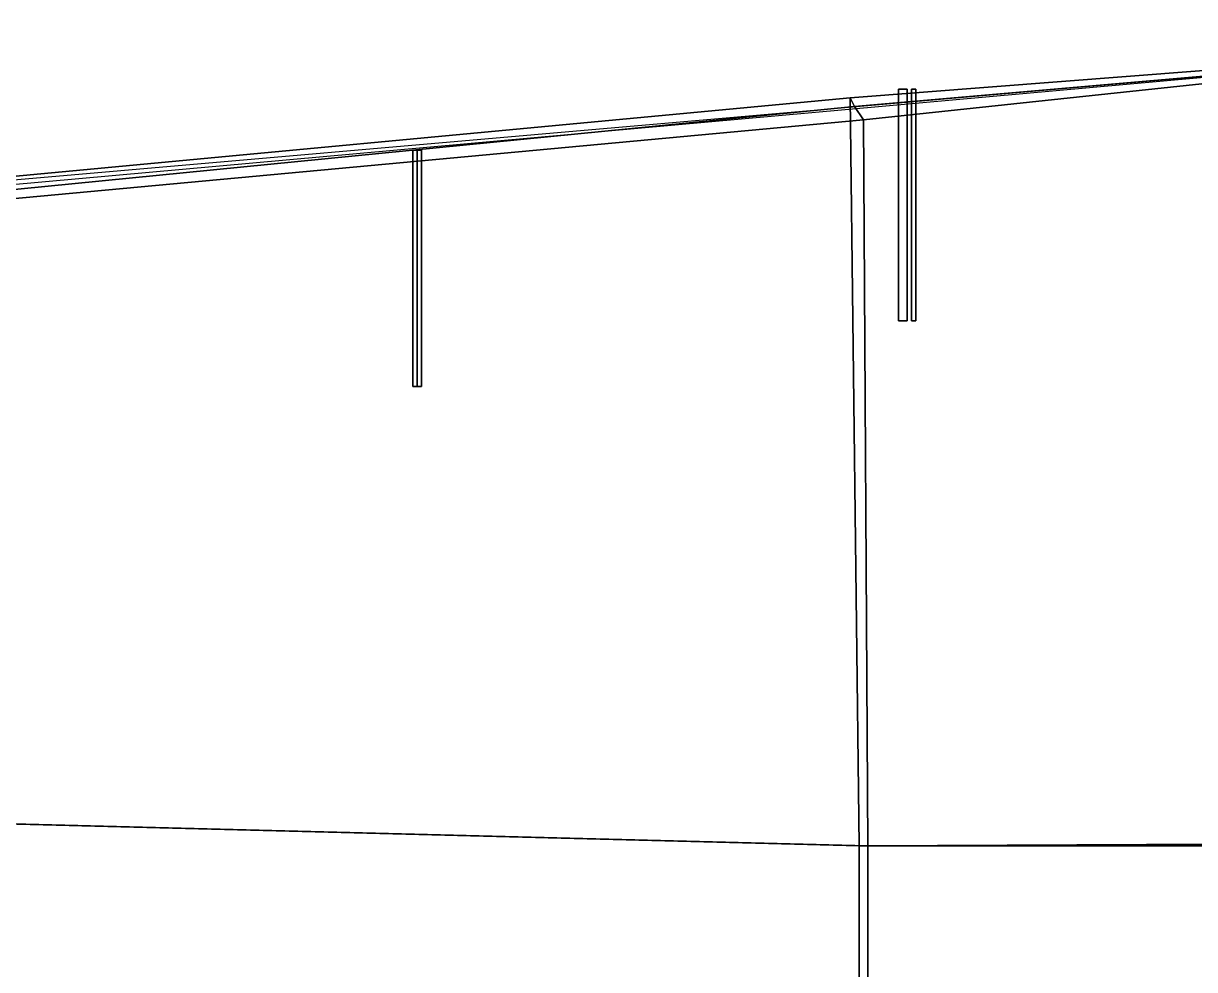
# Model space of a CAD drawing. Extents: x -1726 to 1721, y -2579 to 1769.
# Drawn here: x -418 to -150.3, y 1383.8 to 1600 of the extents above; entities that cross this region are included whole.
import ezdxf

# ---------------------------------------------------------------- set-up
doc = ezdxf.new("R2010")
doc.units = 0

msp = doc.modelspace()

# ---------------------------------------------------------------- linework, layer by layer
at = {"layer": '191401', "color": 1}
for points in [[(-676, 1542, -518), (-21, 1599, -503), (-22, 1599, -493), (-677, 1540, -508)], [(-228, 1581, -513), (-229, 1583, -500), (-22, 1599, -493), (-21, 1599, -503)], [(-229, 1583, -500), (-227, 1412, -494), (-22, 1412, -485), (-22, 1599, -493)], [(-226, 1578, -517), (-228, 1581, -513), (-21, 1599, -503), (-19, 1600, -517)], [(-225, 1412, -524), (-226, 1578, -517), (-19, 1600, -517), (-18, 1413, -530)], [(-218, 1585, -507), (-218, 1585, -472), (-216, 1585, -472), (-216, 1585, -507)], [(-218, 1532, -472), (-218, 1585, -472), (-218, 1585, -507), (-218, 1532, -507)], [(-218, 1532, -472), (-216, 1532, -472), (-216, 1585, -472), (-218, 1585, -472)], [(-218, 1585, -507), (-216, 1585, -507), (-216, 1532, -507), (-218, 1532, -507)], [(-216, 1585, -472), (-216, 1532, -472), (-216, 1532, -507), (-216, 1585, -507)], [(-215, 1585, -550), (-215, 1585, -515), (-214, 1585, -515), (-214, 1585, -550)], [(-215, 1532, -515), (-215, 1585, -515), (-215, 1585, -550), (-215, 1532, -550)], [(-215, 1532, -515), (-214, 1532, -515), (-214, 1585, -515), (-215, 1585, -515)], [(-215, 1585, -550), (-214, 1585, -550), (-214, 1532, -550), (-215, 1532, -550)], [(-214, 1585, -515), (-214, 1532, -515), (-214, 1532, -550), (-214, 1585, -550)], [(-453, 1562, -501), (-458, 1418, -496), (-227, 1412, -494), (-229, 1583, -500)], [(-451, 1559, -513), (-453, 1562, -501), (-229, 1583, -500), (-228, 1581, -513)], [(-452, 1557, -517), (-451, 1559, -513), (-228, 1581, -513), (-226, 1578, -517)], [(-456, 1418, -524), (-452, 1557, -517), (-226, 1578, -517), (-225, 1412, -524)], [(-329, 1571, -506), (-329, 1571, -471), (-328, 1571, -471), (-328, 1571, -506)], [(-329, 1517, -471), (-329, 1571, -471), (-329, 1571, -506), (-329, 1517, -506)], [(-329, 1517, -471), (-328, 1517, -471), (-328, 1571, -471), (-329, 1571, -471)], [(-329, 1571, -506), (-328, 1571, -506), (-328, 1517, -506), (-329, 1517, -506)], [(-329, 1571, -553), (-329, 1571, -518), (-327, 1571, -518), (-327, 1571, -553)], [(-329, 1517, -518), (-329, 1571, -518), (-329, 1571, -553), (-329, 1517, -553)], [(-329, 1517, -518), (-327, 1517, -518), (-327, 1571, -518), (-329, 1571, -518)], [(-329, 1571, -553), (-327, 1571, -553), (-327, 1517, -553), (-329, 1517, -553)], [(-328, 1571, -471), (-328, 1517, -471), (-328, 1517, -506), (-328, 1571, -506)], [(-327, 1571, -518), (-327, 1517, -518), (-327, 1517, -553), (-327, 1571, -553)], [(-216, 1532, -507), (-216, 1532, -472), (-218, 1532, -472), (-218, 1532, -507)], [(-214, 1532, -550), (-214, 1532, -515), (-215, 1532, -515), (-215, 1532, -550)], [(-328, 1517, -506), (-328, 1517, -471), (-329, 1517, -471), (-329, 1517, -506)], [(-327, 1517, -553), (-327, 1517, -518), (-329, 1517, -518), (-329, 1517, -553)], [(-458, 1418, -496), (-458, 1307, -503), (-227, 1249, -501), (-227, 1412, -494)], [(-458, 1307, -524), (-456, 1418, -524), (-225, 1412, -524), (-225, 1253, -524)], [(-227, 1412, -494), (-227, 1249, -501), (-19, 1224, -499), (-22, 1412, -485)], [(-225, 1253, -524), (-225, 1412, -524), (-18, 1413, -530), (-19, 1225, -531)]]:
    msp.add_3dface(points, dxfattribs=at)

doc.saveas('drawing.dxf')
